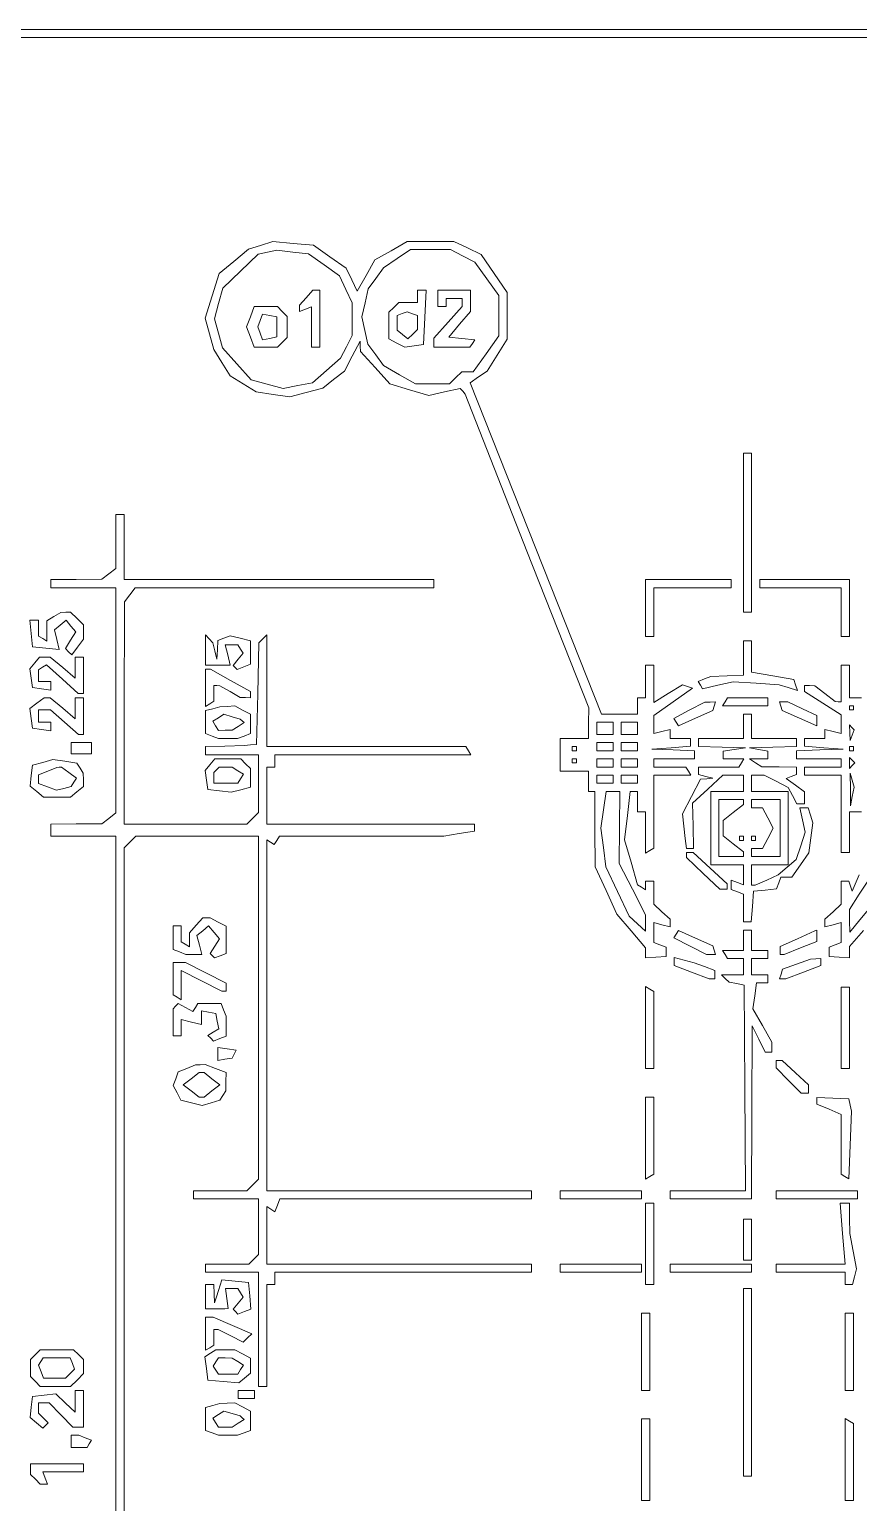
# Paper-space layout 'AN-04-DGE-016' of a CAD drawing. Header units: metres, sheet in millimetres. Extents: x 12 to 194, y 4 to 291.
# Drawn here: x 56.38 to 81.9, y 224.93 to 270.26 of the extents above; entities that cross this region are included whole.
import ezdxf

# ---------------------------------------------------------------- set-up
doc = ezdxf.new("R2010")
doc.units = ezdxf.units.M
doc.layers.add('DGE_CONTORNOS', color=7, linetype='Continuous', lineweight=0)
doc.layers.add('DGE_DATOS', color=7, linetype='Continuous', lineweight=0)

# ---------------------------------------------------------------- blocks, each defined once
blk = doc.blocks.new('LP_REF_DGE_MT_016')
at = {"layer": 'DGE_CONTORNOS'}
for points in [[(29.573, 147.42), (29.573, 24.576), (111.629, 24.607), (193.685, 24.639), (193.716, 147.451), (193.747, 270.264), (111.66, 270.264), (29.573, 270.264)], [(193.497, 190.437), (193.497, 110.862), (187.288, 110.862), (181.08, 110.862), (181.08, 109.043), (181.08, 107.225), (112.099, 107.225), (43.118, 107.225), (43.118, 188.619), (43.118, 270.013), (118.307, 270.013), (193.497, 270.013)], [(63.499, 263.617), (63.122, 263.499), (62.671, 263.126), (62.22, 262.753), (62.005, 262.068), (61.79, 261.383), (61.921, 260.901), (62.053, 260.419), (62.305, 260.01), (62.556, 259.602), (62.96, 259.356), (63.365, 259.109), (63.88, 259.032), (64.395, 258.955), (64.902, 259.092), (65.41, 259.229), (65.743, 259.49), (66.075, 259.752), (66.318, 260.211), (66.56, 260.67), (66.566, 260.514), (66.572, 260.357), (67.024, 259.856), (67.477, 259.355), (68.078, 259.176), (68.679, 258.998), (69.162, 259.107), (69.644, 259.215), (69.72, 259.127), (69.795, 259.04), (71.696, 254.211), (73.597, 249.383), (73.596, 248.912), (73.595, 248.442), (73.156, 248.442), (72.717, 248.442), (72.717, 247.94), (72.717, 247.439), (73.156, 247.439), (73.595, 247.439), (73.595, 247.125), (73.595, 246.812), (73.692, 246.812), (73.789, 246.812), (73.791, 245.652), (73.793, 244.491), (74.13, 243.763), (74.466, 243.035), (74.908, 242.518), (75.351, 242.001), (75.351, 241.848), (75.351, 241.696), (75.664, 241.714), (75.978, 241.732), (75.978, 241.876), (75.978, 242.019), (75.79, 242.091), (75.602, 242.163), (75.602, 242.469), (75.602, 242.775), (75.853, 242.709), (76.103, 242.644), (76.103, 242.764), (76.103, 242.885), (75.853, 243.112), (75.602, 243.339), (75.602, 243.696), (75.602, 244.052), (75.476, 244.052), (75.351, 244.052), (75.351, 243.92), (75.351, 243.787), (75.227, 243.863), (75.103, 243.94), (74.902, 244.632), (74.701, 245.323), (74.788, 246.068), (74.874, 246.812), (74.987, 246.812), (75.1, 246.812), (75.1, 246.498), (75.1, 246.185), (75.226, 246.185), (75.351, 246.185), (75.351, 245.55), (75.351, 244.916), (75.476, 244.993), (75.602, 245.071), (75.602, 246.192), (75.602, 247.313), (76.174, 247.313), (76.745, 247.313), (76.668, 247.439), (76.59, 247.564), (76.096, 247.564), (75.602, 247.564), (75.602, 247.69), (75.602, 247.815), (76.229, 247.815), (76.856, 247.815), (76.856, 247.94), (76.856, 248.066), (76.198, 248.088), (75.539, 248.111), (76.135, 248.158), (76.731, 248.205), (76.731, 248.323), (76.731, 248.442), (76.417, 248.442), (76.103, 248.442), (76.103, 248.582), (76.103, 248.722), (75.853, 248.656), (75.602, 248.591), (75.602, 248.869), (75.602, 249.146), (76.198, 249.567), (76.793, 249.988), (76.637, 250.04), (76.48, 250.093), (76.041, 249.822), (75.602, 249.55), (75.602, 250.125), (75.602, 250.699), (75.476, 250.699), (75.351, 250.699), (75.351, 250.198), (75.351, 249.696), (75.226, 249.696), (75.1, 249.696), (75.1, 249.445), (75.1, 249.194), (74.545, 249.194), (73.99, 249.194), (71.97, 254.291), (69.95, 259.387), (70.21, 259.569), (70.47, 259.751), (70.778, 260.239), (71.087, 260.728), (71.087, 261.449), (71.087, 262.17), (70.686, 262.756), (70.286, 263.343), (69.867, 263.543), (69.448, 263.743), (68.731, 263.741), (68.014, 263.739), (67.515, 263.456), (67.016, 263.173), (66.745, 262.69), (66.474, 262.208), (66.303, 262.562), (66.133, 262.917), (65.63, 263.269), (65.128, 263.622), (64.501, 263.678), (63.875, 263.734)], [(65.451, 263.017), (65.927, 262.677), (66.124, 262.265), (66.321, 261.853), (66.321, 261.349), (66.321, 260.846), (66.139, 260.494), (65.957, 260.143), (65.527, 259.765), (65.096, 259.387), (64.644, 259.302), (64.192, 259.217), (63.702, 259.349), (63.212, 259.481), (62.768, 259.973), (62.324, 260.464), (62.2, 260.912), (62.077, 261.36), (62.205, 261.83), (62.333, 262.3), (62.877, 262.824), (63.42, 263.347), (63.71, 263.408), (64, 263.468), (64.488, 263.413), (64.975, 263.358)], [(69.716, 263.299), (70.088, 263.107), (70.462, 262.591), (70.836, 262.075), (70.836, 261.456), (70.836, 260.836), (70.438, 260.283), (70.041, 259.729), (69.865, 259.729), (69.689, 259.729), (69.501, 259.541), (69.313, 259.353), (68.789, 259.355), (68.265, 259.357), (67.775, 259.637), (67.285, 259.917), (67.041, 260.246), (66.797, 260.575), (66.708, 260.999), (66.618, 261.422), (66.712, 261.852), (66.806, 262.281), (67.045, 262.604), (67.284, 262.927), (67.699, 263.21), (68.114, 263.492), (68.728, 263.492), (69.343, 263.492)], [(64.898, 262.008), (64.69, 261.779), (64.69, 261.681), (64.69, 261.584), (64.878, 261.656), (65.067, 261.728), (65.067, 261.105), (65.067, 260.482), (65.192, 260.482), (65.317, 260.482), (65.317, 261.36), (65.317, 262.238), (65.211, 262.238), (65.105, 262.238)], [(68.327, 262.05), (68.327, 261.861), (68.039, 261.861), (67.75, 261.861), (67.6, 261.711), (67.449, 261.56), (67.449, 261.151), (67.449, 260.742), (67.693, 260.611), (67.936, 260.481), (68.226, 260.525), (68.516, 260.569), (68.553, 261.403), (68.59, 262.238), (68.459, 262.238), (68.327, 262.238)], [(68.955, 261.987), (68.955, 261.736), (69.08, 261.736), (69.205, 261.736), (69.205, 261.861), (69.205, 261.987), (69.456, 261.987), (69.707, 261.987), (69.707, 261.862), (69.707, 261.737), (69.268, 261.251), (68.829, 260.765), (68.829, 260.623), (68.829, 260.482), (69.386, 260.482), (69.943, 260.482), (70.016, 260.599), (70.088, 260.716), (69.69, 260.756), (69.292, 260.795), (69.625, 261.19), (69.958, 261.584), (69.958, 261.911), (69.958, 262.238), (69.456, 262.238), (68.955, 262.238)], [(63.185, 261.422), (63.066, 261.109), (63.185, 260.795), (63.304, 260.482), (63.659, 260.482), (64.013, 260.482), (64.163, 260.632), (64.314, 260.783), (64.314, 261.109), (64.314, 261.435), (64.163, 261.586), (64.013, 261.736), (63.659, 261.736), (63.304, 261.736)], [(64, 261.109), (64, 260.799), (63.781, 260.756), (63.561, 260.714), (63.485, 260.912), (63.409, 261.109), (63.485, 261.306), (63.561, 261.504), (63.781, 261.461), (64, 261.419)], [(68.327, 261.246), (68.327, 261.034), (68.18, 260.886), (68.032, 260.739), (67.866, 260.876), (67.7, 261.014), (67.7, 261.239), (67.7, 261.464), (67.857, 261.519), (68.014, 261.574), (68.171, 261.516), (68.327, 261.458)], [(78.361, 254.775), (78.361, 252.33), (78.486, 252.33), (78.612, 252.33), (78.612, 254.775), (78.612, 257.221), (78.486, 257.221), (78.361, 257.221)], [(75.351, 252.455), (75.351, 251.577), (75.476, 251.577), (75.602, 251.577), (75.602, 252.33), (75.602, 253.082), (76.793, 253.082), (77.985, 253.082), (77.985, 253.208), (77.985, 253.333), (76.668, 253.333), (75.351, 253.333)], [(78.863, 253.208), (78.863, 253.082), (80.117, 253.082), (81.371, 253.082), (81.371, 252.33), (81.371, 251.577), (81.497, 251.577), (81.622, 251.577), (81.622, 252.455), (81.622, 253.333), (80.242, 253.333), (78.863, 253.333)], [(57.134, 252.194), (56.914, 252.067), (56.914, 251.752), (56.914, 251.437), (56.789, 251.515), (56.663, 251.592), (56.663, 251.836), (56.663, 252.079), (56.53, 252.079), (56.397, 252.079), (56.436, 251.671), (56.475, 251.264), (56.887, 251.224), (57.299, 251.185), (57.224, 251.484), (57.149, 251.784), (57.328, 251.933), (57.508, 252.082), (57.657, 251.902), (57.807, 251.722), (57.647, 251.467), (57.488, 251.213), (57.588, 251.113), (57.687, 251.013), (57.865, 251.257), (58.043, 251.5), (58.043, 251.718), (58.043, 251.936), (57.846, 252.133), (57.649, 252.33), (57.501, 252.326), (57.353, 252.322)], [(61.806, 251.164), (61.806, 250.699), (62.184, 250.699), (62.563, 250.699), (62.484, 251.013), (62.405, 251.327), (62.6, 251.327), (62.794, 251.327), (62.875, 251.196), (62.956, 251.065), (62.802, 250.879), (62.648, 250.693), (62.71, 250.631), (62.773, 250.568), (62.979, 250.647), (63.185, 250.726), (63.185, 251.087), (63.185, 251.447), (62.872, 251.526), (62.559, 251.604), (62.37, 251.532), (62.182, 251.46), (62.167, 251.174), (62.153, 250.888), (62.092, 251.138), (62.032, 251.389), (61.919, 251.508), (61.806, 251.628)], [(78.36, 250.919), (78.36, 250.386), (77.856, 250.367), (77.352, 250.348), (77.159, 250.274), (76.965, 250.2), (77.035, 250.086), (77.105, 249.973), (77.576, 250.079), (78.047, 250.184), (78.755, 250.141), (79.462, 250.098), (79.742, 250.009), (80.021, 249.921), (79.965, 250.091), (79.909, 250.261), (79.261, 250.372), (78.612, 250.484), (78.612, 250.968), (78.612, 251.452), (78.486, 251.452), (78.361, 251.452)], [(56.544, 250.769), (56.393, 250.588), (56.434, 250.299), (56.475, 250.01), (56.757, 249.97), (57.04, 249.93), (57.04, 250.064), (57.04, 250.198), (56.851, 250.198), (56.663, 250.198), (56.663, 250.379), (56.663, 250.559), (56.784, 250.634), (56.904, 250.708), (57.395, 250.265), (57.885, 249.822), (57.964, 249.822), (58.043, 249.822), (58.043, 250.386), (58.043, 250.95), (57.918, 250.95), (57.792, 250.95), (57.792, 250.626), (57.792, 250.301), (57.406, 250.626), (57.02, 250.95), (56.857, 250.95), (56.694, 250.95)], [(61.806, 250.002), (61.806, 249.431), (61.931, 249.508), (62.056, 249.586), (62.056, 249.829), (62.056, 250.072), (62.15, 250.068), (62.245, 250.064), (62.558, 249.884), (62.872, 249.705), (63.028, 249.701), (63.185, 249.696), (63.185, 249.79), (63.185, 249.884), (62.571, 250.229), (61.957, 250.574), (61.881, 250.574), (61.806, 250.574)], [(56.613, 249.532), (56.389, 249.369), (56.432, 249.062), (56.475, 248.756), (56.757, 248.715), (57.04, 248.675), (57.04, 248.81), (57.04, 248.944), (56.851, 248.944), (56.663, 248.944), (56.663, 249.132), (56.663, 249.32), (56.847, 249.32), (57.031, 249.32), (57.459, 248.944), (57.888, 248.567), (57.965, 248.567), (58.043, 248.567), (58.043, 249.132), (58.043, 249.696), (57.918, 249.696), (57.792, 249.696), (57.792, 249.371), (57.792, 249.047), (57.406, 249.371), (57.02, 249.696), (56.929, 249.696), (56.837, 249.696)], [(62.025, 249.359), (61.806, 249.302), (61.806, 248.948), (61.806, 248.594), (62.004, 248.518), (62.202, 248.442), (62.495, 248.442), (62.788, 248.442), (62.987, 248.518), (63.185, 248.594), (63.185, 248.89), (63.185, 249.186), (62.943, 249.315), (62.7, 249.445), (62.472, 249.431), (62.245, 249.416)], [(76.695, 249.309), (76.22, 249.059), (76.29, 248.946), (76.36, 248.833), (76.888, 249.069), (77.416, 249.306), (77.46, 249.438), (77.504, 249.571), (77.337, 249.565), (77.17, 249.56)], [(77.797, 249.571), (77.719, 249.445), (78.416, 249.445), (79.114, 249.445), (79.114, 249.571), (79.114, 249.696), (78.494, 249.696), (77.874, 249.696)], [(79.513, 249.438), (79.557, 249.306), (80.088, 249.068), (80.619, 248.831), (80.619, 248.989), (80.619, 249.148), (80.175, 249.359), (79.732, 249.571), (79.601, 249.571), (79.469, 249.571)], [(81.747, 249.383), (81.747, 249.32), (81.685, 249.32), (81.622, 249.32), (81.622, 249.383), (81.622, 249.445), (81.685, 249.445), (81.747, 249.445)], [(62.931, 248.984), (62.99, 248.93), (62.805, 248.813), (62.621, 248.697), (62.409, 248.695), (62.197, 248.693), (62.11, 248.832), (62.024, 248.972), (62.197, 249.08), (62.37, 249.189), (62.621, 249.113), (62.872, 249.038)], [(74.348, 248.756), (74.348, 248.567), (74.097, 248.567), (73.846, 248.567), (73.846, 248.756), (73.846, 248.944), (74.097, 248.944), (74.348, 248.944)], [(75.1, 248.756), (75.1, 248.567), (74.849, 248.567), (74.598, 248.567), (74.598, 248.756), (74.598, 248.944), (74.849, 248.944), (75.1, 248.944)], [(78.361, 248.818), (78.361, 248.442), (77.671, 248.442), (76.981, 248.442), (76.981, 248.317), (76.981, 248.191), (77.703, 248.172), (78.424, 248.154), (78.079, 248.101), (77.734, 248.049), (77.734, 247.932), (77.734, 247.815), (78.055, 247.815), (78.376, 247.815), (78.298, 247.69), (78.221, 247.564), (77.601, 247.564), (76.981, 247.564), (76.981, 247.448), (76.981, 247.332), (77.201, 247.274), (77.42, 247.217), (77.23, 247.202), (77.039, 247.188), (76.765, 246.655), (76.49, 246.122), (76.528, 245.746), (76.566, 245.369), (76.586, 245.213), (76.605, 245.056), (76.716, 245.056), (76.826, 245.056), (76.81, 245.755), (76.793, 246.454), (77.262, 246.884), (77.73, 247.313), (78.046, 247.313), (78.361, 247.313), (78.361, 247.062), (78.361, 246.812), (77.859, 246.812), (77.358, 246.812), (77.358, 245.683), (77.358, 244.554), (77.859, 244.554), (78.361, 244.554), (78.361, 244.245), (78.361, 243.935), (78.173, 244.007), (77.985, 244.079), (77.985, 243.937), (77.985, 243.794), (78.173, 243.722), (78.361, 243.649), (78.361, 243.224), (78.361, 242.798), (78.479, 242.798), (78.597, 242.798), (78.636, 243.269), (78.675, 243.739), (79.027, 243.779), (79.379, 243.82), (79.448, 243.999), (79.517, 244.178), (79.683, 244.178), (79.849, 244.178), (80.113, 244.549), (80.378, 244.921), (80.437, 245.385), (80.497, 245.85), (80.424, 246.08), (80.351, 246.31), (80.224, 246.31), (80.097, 246.31), (80.18, 245.934), (80.262, 245.558), (80.124, 245.139), (79.985, 244.719), (79.706, 244.48), (79.427, 244.241), (79.076, 244.084), (78.725, 243.927), (78.669, 243.927), (78.612, 243.927), (78.612, 244.241), (78.612, 244.554), (79.176, 244.554), (79.741, 244.554), (79.741, 245.683), (79.741, 246.812), (79.176, 246.812), (78.612, 246.812), (78.612, 247.062), (78.612, 247.313), (78.806, 247.313), (79.001, 247.313), (79.367, 247.124), (79.733, 246.934), (79.867, 246.685), (80, 246.435), (80.121, 246.435), (80.242, 246.435), (80.242, 246.616), (80.242, 246.797), (79.96, 247.006), (79.678, 247.214), (79.835, 247.274), (79.991, 247.334), (79.991, 247.449), (79.991, 247.564), (79.458, 247.566), (78.925, 247.568), (78.737, 247.69), (78.549, 247.811), (78.831, 247.813), (79.114, 247.815), (79.114, 247.932), (79.114, 248.048), (78.831, 248.103), (78.549, 248.157), (79.27, 248.174), (79.991, 248.191), (79.991, 248.317), (79.991, 248.442), (79.302, 248.442), (78.612, 248.442), (78.612, 248.818), (78.612, 249.194), (78.486, 249.194), (78.361, 249.194)], [(81.708, 248.544), (81.642, 248.379), (81.632, 248.62), (81.622, 248.86), (81.698, 248.784), (81.773, 248.709)], [(57.667, 248.144), (57.667, 247.972), (57.98, 247.972), (58.294, 247.972), (58.294, 248.144), (58.294, 248.317), (57.98, 248.317), (57.667, 248.317)], [(73.219, 248.128), (73.219, 248.066), (73.156, 248.066), (73.093, 248.066), (73.093, 248.128), (73.093, 248.191), (73.156, 248.191), (73.219, 248.191)], [(74.348, 248.191), (74.348, 248.066), (74.097, 248.066), (73.846, 248.066), (73.846, 248.191), (73.846, 248.317), (74.097, 248.317), (74.348, 248.317)], [(75.1, 248.191), (75.1, 248.066), (74.849, 248.066), (74.598, 248.066), (74.598, 248.191), (74.598, 248.317), (74.849, 248.317), (75.1, 248.317)], [(81.747, 248.128), (81.747, 248.066), (81.685, 248.066), (81.622, 248.066), (81.622, 248.128), (81.622, 248.191), (81.685, 248.191), (81.747, 248.191)], [(56.789, 247.708), (56.475, 247.617), (56.438, 247.298), (56.4, 246.978), (56.606, 246.807), (56.812, 246.636), (57.228, 246.636), (57.643, 246.636), (57.843, 246.802), (58.043, 246.968), (58.041, 247.172), (58.039, 247.376), (57.941, 247.531), (57.842, 247.686), (57.472, 247.742), (57.102, 247.799)], [(57.599, 247.395), (57.83, 247.226), (57.751, 247.097), (57.671, 246.967), (57.445, 246.908), (57.218, 246.849), (56.941, 246.952), (56.663, 247.054), (56.663, 247.188), (56.663, 247.321), (56.946, 247.435), (57.228, 247.548), (57.298, 247.556), (57.368, 247.564)], [(61.937, 247.634), (61.786, 247.452), (61.827, 247.163), (61.868, 246.874), (62.228, 246.833), (62.588, 246.792), (62.887, 246.867), (63.185, 246.942), (63.185, 247.228), (63.185, 247.514), (63.035, 247.664), (62.884, 247.815), (62.486, 247.815), (62.087, 247.815)], [(62.794, 247.451), (62.967, 247.341), (62.88, 247.202), (62.794, 247.062), (62.425, 247.062), (62.056, 247.062), (62.056, 247.23), (62.056, 247.397), (62.14, 247.48), (62.224, 247.564), (62.422, 247.562), (62.621, 247.56)], [(73.219, 247.752), (73.219, 247.69), (73.156, 247.69), (73.093, 247.69), (73.093, 247.752), (73.093, 247.815), (73.156, 247.815), (73.219, 247.815)], [(74.348, 247.69), (74.348, 247.564), (74.097, 247.564), (73.846, 247.564), (73.846, 247.69), (73.846, 247.815), (74.097, 247.815), (74.348, 247.815)], [(75.1, 247.69), (75.1, 247.564), (74.849, 247.564), (74.598, 247.564), (74.598, 247.69), (74.598, 247.815), (74.849, 247.815), (75.1, 247.815)], [(81.706, 247.606), (81.622, 247.522), (81.622, 247.69), (81.622, 247.857), (81.706, 247.773), (81.789, 247.69)], [(74.348, 247.188), (74.348, 247.062), (74.097, 247.062), (73.846, 247.062), (73.846, 247.188), (73.846, 247.313), (74.097, 247.313), (74.348, 247.313)], [(75.1, 247.188), (75.1, 247.062), (74.849, 247.062), (74.598, 247.062), (74.598, 247.188), (74.598, 247.313), (74.849, 247.313), (75.1, 247.313)], [(82.5, 246.952), (82.5, 246.59), (82.769, 246.52), (83.039, 246.449), (82.967, 245.533), (82.896, 244.617), (82.581, 243.927), (82.265, 243.237), (81.948, 242.861), (81.631, 242.485), (81.626, 242.832), (81.622, 243.18), (81.928, 243.648), (82.234, 244.115), (82.384, 244.718), (82.533, 245.321), (82.46, 246.035), (82.386, 246.749), (82.303, 247.031), (82.22, 247.313), (82.36, 247.313), (82.5, 247.313)], [(81.711, 246.656), (81.656, 246.373), (81.654, 246.874), (81.651, 247.376), (81.708, 247.158), (81.765, 246.94)], [(74.543, 245.704), (74.536, 244.596), (74.943, 243.805), (75.351, 243.014), (75.351, 242.761), (75.351, 242.509), (75.095, 242.74), (74.839, 242.972), (74.483, 243.732), (74.128, 244.491), (74.052, 245.087), (73.976, 245.683), (74.053, 246.247), (74.131, 246.812), (74.341, 246.812), (74.551, 246.812)], [(78.361, 246.485), (78.361, 246.409), (78.047, 246.162), (77.734, 245.915), (77.734, 245.683), (77.734, 245.45), (78.047, 245.204), (78.361, 244.957), (78.361, 244.881), (78.361, 244.805), (77.985, 244.805), (77.608, 244.805), (77.608, 245.683), (77.608, 246.561), (77.985, 246.561), (78.361, 246.561)], [(79.49, 245.683), (79.49, 244.805), (79.051, 244.805), (78.612, 244.805), (78.612, 244.93), (78.612, 245.056), (78.779, 245.056), (78.946, 245.056), (79.114, 245.369), (79.281, 245.683), (79.114, 245.996), (78.946, 246.31), (78.779, 246.31), (78.612, 246.31), (78.612, 246.435), (78.612, 246.561), (79.051, 246.561), (79.49, 246.561)], [(78.361, 245.369), (78.361, 245.307), (78.298, 245.307), (78.236, 245.307), (78.236, 245.369), (78.236, 245.432), (78.298, 245.432), (78.361, 245.432)], [(78.737, 245.369), (78.737, 245.307), (78.675, 245.307), (78.612, 245.307), (78.612, 245.369), (78.612, 245.432), (78.675, 245.432), (78.737, 245.432)], [(76.605, 244.853), (76.605, 244.776), (77.122, 244.289), (77.639, 243.802), (77.749, 243.802), (77.859, 243.802), (77.859, 243.884), (77.859, 243.966), (77.337, 244.448), (76.814, 244.93), (76.71, 244.93), (76.605, 244.93)], [(61.511, 242.694), (61.304, 242.465), (61.304, 242.248), (61.304, 242.031), (61.178, 242.109), (61.053, 242.186), (61.053, 242.429), (61.053, 242.673), (60.928, 242.673), (60.802, 242.673), (60.802, 242.31), (60.802, 241.947), (61.001, 241.871), (61.199, 241.795), (61.442, 241.795), (61.685, 241.795), (61.612, 242.086), (61.539, 242.378), (61.718, 242.527), (61.898, 242.676), (62.064, 242.476), (62.229, 242.276), (62.088, 242.049), (61.946, 241.822), (62.013, 241.754), (62.081, 241.687), (62.257, 241.754), (62.433, 241.822), (62.433, 242.243), (62.433, 242.664), (62.19, 242.794), (61.947, 242.924), (61.833, 242.924), (61.719, 242.924)], [(78.361, 242.234), (78.361, 241.92), (78.04, 241.92), (77.719, 241.92), (77.797, 241.795), (77.874, 241.67), (78.118, 241.67), (78.361, 241.67), (78.361, 241.419), (78.361, 241.168), (78.022, 241.168), (77.684, 241.168), (77.803, 241.055), (77.922, 240.941), (78.154, 240.898), (78.386, 240.854), (78.405, 237.688), (78.424, 234.521), (77.264, 234.521), (76.103, 234.521), (76.103, 234.395), (76.103, 234.27), (77.358, 234.27), (78.612, 234.27), (78.62, 236.935), (78.628, 239.6), (78.831, 239.193), (79.034, 238.785), (79.136, 238.785), (79.239, 238.785), (79.237, 238.942), (79.236, 239.099), (78.943, 239.611), (78.649, 240.124), (78.708, 240.521), (78.766, 240.917), (78.94, 240.917), (79.114, 240.917), (79.114, 241.043), (79.114, 241.168), (78.863, 241.168), (78.612, 241.168), (78.612, 241.419), (78.612, 241.67), (78.863, 241.67), (79.114, 241.67), (79.114, 241.795), (79.114, 241.92), (78.863, 241.92), (78.612, 241.92), (78.612, 242.234), (78.612, 242.547), (78.486, 242.547), (78.361, 242.547)], [(76.29, 242.419), (76.22, 242.306), (76.721, 242.051), (77.222, 241.795), (77.363, 241.795), (77.504, 241.795), (77.46, 241.928), (77.416, 242.06), (76.888, 242.296), (76.36, 242.533)], [(80.023, 242.281), (79.49, 242.036), (79.49, 241.916), (79.49, 241.795), (79.55, 241.795), (79.61, 241.795), (80.114, 241.997), (80.619, 242.198), (80.619, 242.373), (80.619, 242.547), (80.587, 242.537), (80.556, 242.526)], [(76.229, 241.575), (76.229, 241.453), (76.766, 241.248), (77.303, 241.043), (77.393, 241.043), (77.483, 241.043), (77.483, 241.171), (77.483, 241.3), (77.164, 241.421), (76.845, 241.542), (76.537, 241.619), (76.229, 241.697)], [(79.999, 241.495), (79.568, 241.339), (79.518, 241.191), (79.469, 241.043), (79.569, 241.043), (79.67, 241.043), (80.207, 241.248), (80.744, 241.453), (80.744, 241.561), (80.744, 241.67), (80.587, 241.66), (80.43, 241.65)], [(60.802, 241.05), (60.802, 240.556), (60.928, 240.478), (61.053, 240.401), (61.053, 240.849), (61.053, 241.298), (61.676, 240.982), (62.299, 240.666), (62.366, 240.666), (62.433, 240.666), (62.433, 240.79), (62.433, 240.913), (61.81, 241.229), (61.187, 241.544), (60.995, 241.544), (60.802, 241.544)], [(75.351, 239.545), (75.351, 238.283), (75.476, 238.283), (75.602, 238.283), (75.602, 239.467), (75.602, 240.651), (75.476, 240.729), (75.351, 240.806)], [(81.371, 239.538), (81.371, 238.283), (81.497, 238.283), (81.622, 238.283), (81.622, 239.538), (81.622, 240.792), (81.497, 240.792), (81.371, 240.792)], [(60.881, 240.202), (60.802, 240.123), (60.802, 239.705), (60.802, 239.287), (60.928, 239.287), (61.053, 239.287), (61.053, 239.54), (61.053, 239.793), (61.367, 239.714), (61.68, 239.636), (61.68, 239.847), (61.68, 240.058), (61.898, 240.016), (62.116, 239.974), (62.161, 239.739), (62.207, 239.505), (62.041, 239.403), (61.876, 239.3), (61.961, 239.215), (62.046, 239.13), (62.239, 239.205), (62.433, 239.279), (62.433, 239.586), (62.433, 239.893), (62.357, 240.092), (62.28, 240.29), (61.925, 240.29), (61.57, 240.29), (61.492, 240.164), (61.414, 240.039), (61.187, 240.16), (60.961, 240.281)], [(62.182, 238.732), (62.182, 238.536), (62.401, 238.569), (62.621, 238.603), (62.684, 238.725), (62.746, 238.848), (62.464, 238.888), (62.182, 238.928)], [(79.364, 238.418), (79.364, 238.303), (79.75, 237.917), (80.136, 237.531), (80.252, 237.531), (80.368, 237.531), (80.368, 237.658), (80.368, 237.785), (79.96, 238.156), (79.553, 238.527), (79.458, 238.531), (79.364, 238.534)], [(61.227, 238.286), (60.963, 238.179), (60.883, 237.971), (60.803, 237.764), (60.925, 237.536), (61.046, 237.309), (61.374, 237.227), (61.701, 237.144), (61.973, 237.229), (62.245, 237.314), (62.337, 237.454), (62.429, 237.594), (62.431, 237.879), (62.433, 238.164), (62.111, 238.286), (61.789, 238.409), (61.641, 238.401), (61.492, 238.393)], [(62.001, 237.97), (62.245, 237.782), (62.001, 237.594), (61.758, 237.405), (61.68, 237.405), (61.603, 237.405), (61.359, 237.594), (61.116, 237.782), (61.359, 237.97), (61.603, 238.158), (61.68, 238.158), (61.758, 238.158)], [(75.351, 236.144), (75.351, 234.882), (75.476, 234.96), (75.602, 235.037), (75.602, 236.221), (75.602, 237.405), (75.476, 237.405), (75.351, 237.405)], [(80.619, 237.289), (80.619, 237.185), (80.995, 237.029), (81.371, 236.873), (81.371, 235.955), (81.371, 235.037), (81.487, 234.966), (81.603, 234.894), (81.645, 235.93), (81.687, 236.967), (81.647, 237.16), (81.606, 237.353), (81.113, 237.372), (80.619, 237.392)], [(72.717, 234.395), (72.717, 234.27), (73.971, 234.27), (75.226, 234.27), (75.226, 234.395), (75.226, 234.521), (73.971, 234.521), (72.717, 234.521)], [(79.364, 234.395), (79.364, 234.27), (80.619, 234.27), (81.873, 234.27), (81.873, 234.395), (81.873, 234.521), (80.619, 234.521), (79.364, 234.521)], [(75.351, 232.891), (75.351, 231.636), (75.476, 231.636), (75.602, 231.636), (75.602, 232.891), (75.602, 234.145), (75.476, 234.145), (75.351, 234.145)], [(81.414, 233.204), (81.493, 232.263), (80.429, 232.263), (79.364, 232.263), (79.364, 232.138), (79.364, 232.013), (80.43, 232.013), (81.497, 232.013), (81.497, 231.824), (81.497, 231.636), (81.607, 231.636), (81.718, 231.636), (81.781, 231.876), (81.843, 232.115), (81.738, 232.66), (81.633, 233.204), (81.627, 233.674), (81.622, 234.145), (81.478, 234.145), (81.334, 234.145)], [(78.361, 233.016), (78.361, 232.389), (78.486, 232.389), (78.612, 232.389), (78.612, 233.016), (78.612, 233.643), (78.486, 233.643), (78.361, 233.643)], [(72.717, 232.138), (72.717, 232.013), (73.971, 232.013), (75.226, 232.013), (75.226, 232.138), (75.226, 232.263), (73.971, 232.263), (72.717, 232.263)], [(76.103, 232.138), (76.103, 232.013), (77.358, 232.013), (78.612, 232.013), (78.612, 232.138), (78.612, 232.263), (77.358, 232.263), (76.103, 232.263)], [(62.254, 231.613), (62.202, 231.448), (62.139, 231.26), (62.076, 231.072), (62.066, 231.354), (62.056, 231.636), (61.931, 231.636), (61.806, 231.636), (61.806, 231.26), (61.806, 230.884), (62.056, 230.884), (62.307, 230.884), (62.401, 230.89), (62.495, 230.895), (62.455, 231.203), (62.415, 231.511), (62.604, 231.511), (62.794, 231.511), (62.875, 231.38), (62.956, 231.249), (62.802, 231.063), (62.648, 230.878), (62.723, 230.803), (62.798, 230.727), (63, 230.805), (63.201, 230.882), (63.162, 231.291), (63.122, 231.699), (62.714, 231.738), (62.306, 231.778)], [(78.361, 228.626), (78.361, 225.742), (78.486, 225.742), (78.612, 225.742), (78.612, 228.626), (78.612, 231.511), (78.486, 231.511), (78.361, 231.511)], [(61.806, 230.124), (61.806, 229.615), (61.931, 229.692), (62.056, 229.77), (62.056, 230.013), (62.056, 230.257), (62.125, 230.257), (62.194, 230.257), (62.579, 230.058), (62.963, 229.859), (63.095, 229.991), (63.227, 230.123), (62.631, 230.378), (62.036, 230.633), (61.921, 230.633), (61.806, 230.633)], [(75.226, 229.567), (75.226, 228.376), (75.351, 228.376), (75.476, 228.376), (75.476, 229.567), (75.476, 230.758), (75.351, 230.758), (75.226, 230.758)], [(81.497, 229.567), (81.497, 228.376), (81.622, 228.376), (81.747, 228.376), (81.747, 229.567), (81.747, 230.758), (81.622, 230.758), (81.497, 230.758)], [(56.563, 229.479), (56.413, 229.329), (56.413, 229.065), (56.413, 228.802), (56.563, 228.651), (56.714, 228.501), (57.181, 228.501), (57.649, 228.501), (57.846, 228.698), (58.043, 228.895), (58.043, 229.112), (58.043, 229.329), (57.892, 229.479), (57.742, 229.63), (57.228, 229.63), (56.714, 229.63)], [(61.952, 229.52), (61.785, 229.414), (61.827, 229.052), (61.868, 228.689), (62.347, 228.65), (62.826, 228.61), (63.006, 228.759), (63.185, 228.908), (63.185, 229.139), (63.185, 229.37), (62.943, 229.5), (62.7, 229.63), (62.41, 229.628), (62.119, 229.626)], [(57.706, 229.206), (57.773, 229.033), (57.632, 228.893), (57.491, 228.752), (57.153, 228.752), (56.816, 228.752), (56.739, 228.951), (56.663, 229.151), (56.733, 229.265), (56.804, 229.379), (57.222, 229.379), (57.64, 229.379)], [(62.794, 229.266), (62.967, 229.156), (62.88, 229.017), (62.794, 228.877), (62.495, 228.877), (62.197, 228.877), (62.119, 229.003), (62.042, 229.128), (62.119, 229.253), (62.197, 229.379), (62.409, 229.377), (62.621, 229.375)], [(57.792, 228.04), (57.792, 227.705), (57.492, 227.987), (57.191, 228.269), (56.833, 228.228), (56.475, 228.187), (56.438, 227.863), (56.4, 227.539), (56.597, 227.375), (56.795, 227.211), (56.878, 227.294), (56.96, 227.376), (56.812, 227.525), (56.663, 227.673), (56.663, 227.836), (56.663, 227.999), (56.828, 227.999), (56.993, 227.999), (57.353, 227.623), (57.714, 227.247), (57.878, 227.247), (58.043, 227.247), (58.043, 227.811), (58.043, 228.376), (57.918, 228.376), (57.792, 228.376)], [(62.809, 228.25), (62.809, 228.125), (63.06, 228.125), (63.311, 228.125), (63.311, 228.25), (63.311, 228.376), (63.06, 228.376), (62.809, 228.376)], [(62.025, 227.913), (61.806, 227.856), (61.806, 227.502), (61.806, 227.148), (62.004, 227.072), (62.202, 226.996), (62.495, 226.996), (62.788, 226.996), (62.987, 227.072), (63.185, 227.148), (63.185, 227.444), (63.185, 227.74), (62.943, 227.869), (62.7, 227.999), (62.472, 227.985), (62.245, 227.97)], [(62.931, 227.538), (62.99, 227.484), (62.805, 227.367), (62.621, 227.251), (62.409, 227.249), (62.197, 227.247), (62.11, 227.386), (62.024, 227.526), (62.197, 227.634), (62.37, 227.743), (62.621, 227.667), (62.872, 227.592)], [(75.226, 226.244), (75.226, 224.989), (75.351, 224.989), (75.476, 224.989), (75.476, 226.244), (75.476, 227.498), (75.351, 227.498), (75.226, 227.498)], [(81.497, 226.251), (81.497, 224.989), (81.622, 224.989), (81.747, 224.989), (81.747, 226.173), (81.747, 227.357), (81.622, 227.435), (81.497, 227.512)], [(57.667, 226.808), (57.667, 226.62), (57.91, 226.62), (58.154, 226.62), (58.223, 226.732), (58.292, 226.844), (58.095, 226.92), (57.897, 226.996), (57.782, 226.996), (57.667, 226.996)], [(56.413, 225.955), (56.413, 225.792), (56.563, 225.642), (56.714, 225.491), (56.827, 225.491), (56.941, 225.491), (56.869, 225.679), (56.797, 225.867), (57.42, 225.867), (58.043, 225.867), (58.043, 225.993), (58.043, 226.118), (57.228, 226.118), (56.413, 226.118)]]:
    blk.add_lwpolyline(points, close=True, dxfattribs=at)
for points in [[(81.998, 249.696), (81.81, 249.696), (81.622, 249.696), (81.622, 250.198), (81.622, 250.699), (81.497, 250.699), (81.371, 250.699), (81.371, 250.135), (81.371, 249.571), (81.277, 249.574), (81.183, 249.576), (80.869, 249.822), (80.556, 250.067), (80.399, 250.07), (80.242, 250.072), (80.243, 249.978), (80.243, 249.884), (80.807, 249.528), (81.371, 249.171), (81.371, 248.881), (81.371, 248.591), (81.12, 248.656), (80.869, 248.722), (80.869, 248.582), (80.869, 248.442), (80.556, 248.442), (80.242, 248.442), (80.242, 248.323), (80.242, 248.205), (80.838, 248.158), (81.434, 248.111), (80.713, 248.088), (79.991, 248.066), (79.991, 247.94), (79.991, 247.815), (80.681, 247.815), (81.371, 247.815), (81.371, 247.69), (81.371, 247.564), (80.807, 247.564), (80.242, 247.564), (80.242, 247.439), (80.242, 247.313), (80.807, 247.313), (81.371, 247.313), (81.371, 246.122), (81.371, 244.93), (81.497, 244.93), (81.622, 244.93), (81.622, 245.557), (81.622, 246.185), (81.81, 246.185), (81.998, 246.185)], [(81.927, 244.241), (81.711, 243.739), (81.656, 243.896), (81.601, 244.052), (81.486, 244.052), (81.371, 244.052), (81.371, 243.696), (81.371, 243.339), (81.12, 243.112), (80.869, 242.885), (80.869, 242.764), (80.869, 242.644), (81.12, 242.709), (81.371, 242.775), (81.371, 242.469), (81.371, 242.163), (81.183, 242.091), (80.995, 242.019), (80.995, 241.876), (80.995, 241.732), (81.308, 241.714), (81.622, 241.696), (81.622, 241.871), (81.622, 242.045), (82.06, 242.53)], [(59.297, 209.563), (59.297, 227.318), (59.297, 245.074), (59.476, 245.253), (59.656, 245.432), (61.546, 245.432), (63.436, 245.432), (63.436, 240.156), (63.436, 234.879), (63.257, 234.7), (63.078, 234.521), (62.254, 234.521), (61.429, 234.521), (61.429, 234.395), (61.429, 234.27), (62.433, 234.27), (63.436, 234.27), (63.436, 233.417), (63.436, 232.564), (63.286, 232.414), (63.135, 232.263), (62.47, 232.263), (61.806, 232.263), (61.806, 232.138), (61.806, 232.013), (62.621, 232.013), (63.436, 232.013), (63.436, 230.257), (63.436, 228.501), (63.561, 228.501), (63.687, 228.501), (63.687, 230.069), (63.687, 231.636), (63.812, 231.636), (63.938, 231.636), (63.938, 231.824), (63.938, 232.013), (67.888, 232.013), (71.839, 232.013), (71.839, 232.138), (71.839, 232.263), (67.763, 232.263), (63.687, 232.263), (63.687, 233.149), (63.687, 234.034), (63.813, 233.956), (63.939, 233.878), (64.015, 234.074), (64.09, 234.27), (67.965, 234.27), (71.839, 234.27), (71.839, 234.395), (71.839, 234.521), (67.763, 234.521), (63.687, 234.521), (63.687, 239.921), (63.687, 245.321), (63.804, 245.249), (63.92, 245.177), (63.999, 245.305), (64.078, 245.432), (66.61, 245.433), (69.143, 245.435), (69.613, 245.513), (70.083, 245.59), (70.083, 245.699), (70.083, 245.808), (66.885, 245.808), (63.687, 245.808), (63.687, 246.686), (63.687, 247.564), (63.812, 247.564), (63.938, 247.564), (63.938, 247.752), (63.938, 247.94), (66.955, 247.94), (69.973, 247.94), (69.895, 248.066), (69.818, 248.191), (66.752, 248.191), (63.687, 248.191), (63.687, 249.909), (63.687, 251.628), (63.566, 251.506), (63.444, 251.385), (63.409, 249.819), (63.373, 248.254), (63.185, 248.242), (62.997, 248.229), (62.401, 248.21), (61.806, 248.191), (61.806, 248.066), (61.806, 247.94), (62.621, 247.94), (63.436, 247.94), (63.436, 247.053), (63.436, 246.167), (63.257, 245.987), (63.078, 245.808), (61.187, 245.808), (59.297, 245.808), (59.301, 249.226), (59.305, 252.643), (59.472, 252.863), (59.638, 253.082), (64.234, 253.082), (68.829, 253.082), (68.829, 253.208), (68.829, 253.333), (64.063, 253.333), (59.297, 253.333), (59.297, 254.337), (59.297, 255.34), (59.172, 255.34), (59.046, 255.34), (59.046, 254.507), (59.046, 253.674), (58.827, 253.508), (58.607, 253.341), (57.824, 253.337), (57.04, 253.333), (57.04, 253.208), (57.04, 253.082), (58.043, 253.082), (59.046, 253.082), (59.046, 249.616), (59.046, 246.149), (58.827, 245.983), (58.607, 245.816), (57.824, 245.812), (57.04, 245.808), (57.04, 245.62), (57.04, 245.432), (58.043, 245.432), (59.046, 245.432), (59.046, 227.616), (59.046, 209.799)]]:
    blk.add_lwpolyline(points, dxfattribs=at)

psp = doc.layouts.new('AN-04-DGE-016')

# ---------------------------------------------------------------- block references
at = {"layer": 'DGE_DATOS'}
psp.add_blockref('LP_REF_DGE_MT_016', (0, 0), dxfattribs=at)

doc.saveas('drawing.dxf')
